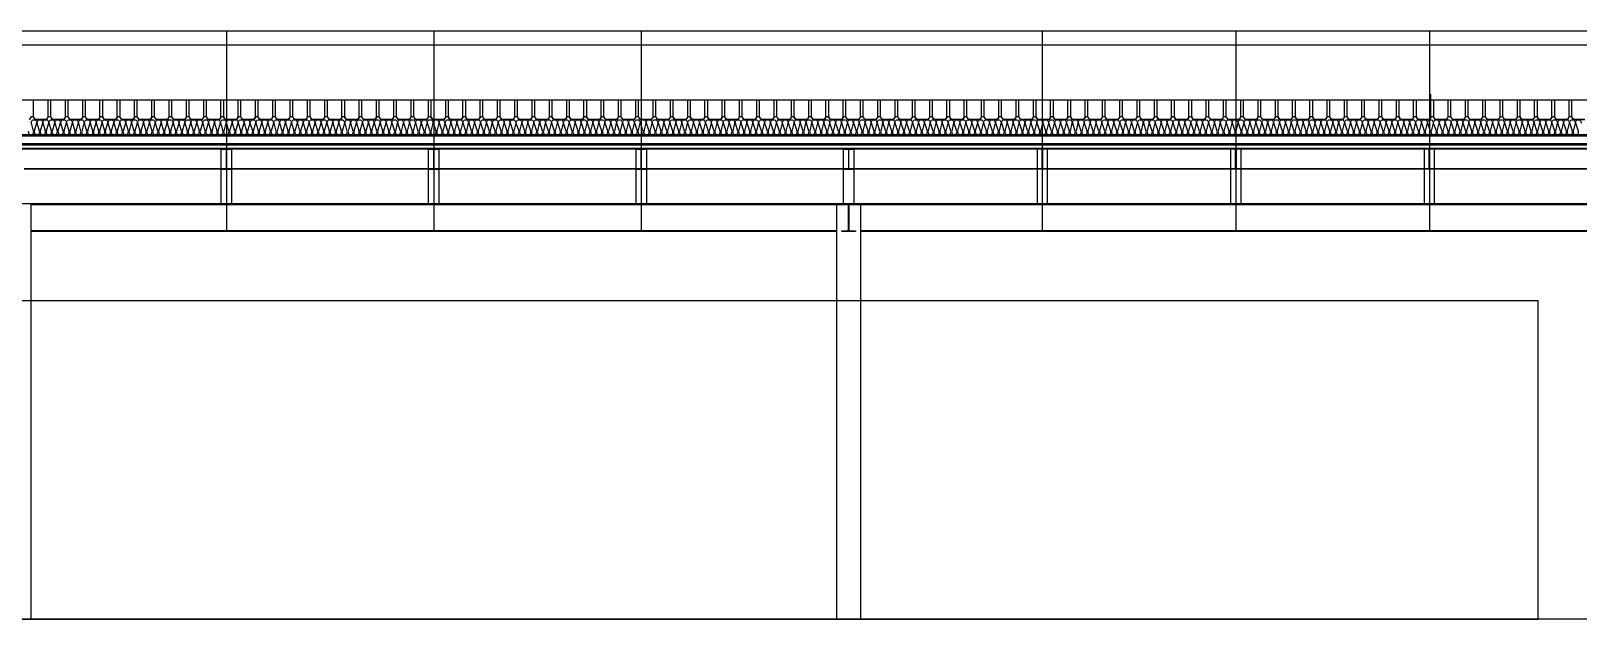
# Model space of a CAD drawing. Header units: millimetres. Extents: x 922366 to 1647943, y -534868 to 518781.
# Drawn here: x 1224458 to 1246835, y 180822 to 189322 of the extents above; entities that cross this region are included whole.
import ezdxf
from ezdxf.xclip import XClip

# ---------------------------------------------------------------- set-up
doc = ezdxf.new("R2010")
doc.units = ezdxf.units.MM
doc.header["$XCLIPFRAME"] = 0
doc.linetypes.add('XR-SECTION$0$DASH', pattern=[0.35, 0.25, -0.1])
for name, color, linetype in [('XR-SECTION$0$0-S-col', 4, 'Continuous'), ('XR-SECTION$0$7', 7, 'Continuous'), ('XR-SECTION$0$8', 8, 'Continuous'), ('XR-SECTION$0$A-ELE9', 9, 'Continuous'), ('XR-SECTION$0$CON', 2, 'Continuous'), ('XR-SECTION$0$ELE-7', 7, 'Continuous'), ('XR-SECTION$0$ELE-8', 8, 'Continuous'), ('XR-SECTION$0$Insul', 252, 'Continuous'), ('XR-SECTION$0$LADDER-6', 6, 'Continuous'), ('XR-SECTION$0$PANEL', 6, 'Continuous'), ('XR-SECTION$0$S-STEEL', 2, 'Continuous'), ('XR-SECTION$0$SEC-PANEL', 6, 'Continuous'), ('XR-SECTION$0$STEEL', 4, 'Continuous')]:
    doc.layers.add(name, color=color, linetype=linetype)
doc.layers.add('XR-SECTION$0$Defpoint', color=125, linetype='Continuous', plot=False)

# ---------------------------------------------------------------- blocks, each defined once
blk = doc.blocks.new('XR-SECTION$0$STUD-A1')
at = {"layer": 'XR-SECTION$0$ELE-8', "color": 252}
for p, q in [((4705, 150), (54735, 150)), ((4705, 130), (54730, 130)), ((4705, 20), (54730, 20)), ((4705, 0), (54735, 0))]:
    blk.add_line(p, q, dxfattribs=at)
blk = doc.blocks.new('XR-SECTION$0$PANEL-ES')
at = {"layer": 'XR-SECTION$0$8', "color": 252}
for p, q in [((24039.6, 0), (24039.6, 239)), ((24250, 0), (24250, 239)), ((24289.6, 0), (24289.6, 239)), ((24500, 0), (24500, 239)), ((24539.6, 0), (24539.6, 239)), ((24750, 0), (24750, 239)), ((24789.6, 0), (24789.6, 239)), ((25000, 0), (25000, 239)), ((25039.6, 0), (25039.6, 239)), ((25250, 0), (25250, 239)), ((25289.6, 0), (25289.6, 239)), ((25500, 0), (25500, 239)), ((25539.6, 0), (25539.6, 239)), ((25750, 0), (25750, 239)), ((25789.6, 0), (25789.6, 239)), ((26000, 0), (26000, 239)), ((26039.6, 0), (26039.6, 239)), ((26250, 0), (26250, 239)), ((26289.6, 0), (26289.6, 239)), ((26500, 0), (26500, 239)), ((26539.6, 0), (26539.6, 239)), ((26750, 0), (26750, 239)), ((26789.6, 0), (26789.6, 239)), ((27000, 0), (27000, 239)), ((27039.6, 0), (27039.6, 239)), ((27250, 0), (27250, 239)), ((27289.6, 0), (27289.6, 239)), ((27500, 0), (27500, 239)), ((27539.6, 0), (27539.6, 239)), ((27750, 0), (27750, 239)), ((27789.6, 0), (27789.6, 239)), ((28000, 0), (28000, 239)), ((28039.6, 0), (28039.6, 239)), ((28250, 0), (28250, 239)), ((28289.6, 0), (28289.6, 239)), ((28500, 0), (28500, 239)), ((28539.6, 0), (28539.6, 239)), ((28750, 0), (28750, 239)), ((28789.6, 0), (28789.6, 239)), ((29000, 0), (29000, 239)), ((29039.6, 0), (29039.6, 239)), ((29250, 0), (29250, 239)), ((29289.6, 0), (29289.6, 239)), ((29500, 0), (29500, 239)), ((29539.6, 0), (29539.6, 239)), ((29750, 0), (29750, 239)), ((29789.6, 0), (29789.6, 239)), ((30000, 0), (30000, 239)), ((30039.6, 0), (30039.6, 239)), ((30250, 0), (30250, 239)), ((30289.6, 0), (30289.6, 239)), ((30500, 0), (30500, 239)), ((30539.6, 0), (30539.6, 239)), ((30750, 0), (30750, 239)), ((30789.6, 0), (30789.6, 239)), ((31000, 0), (31000, 239)), ((31039.6, 0), (31039.6, 239)), ((31250, 0), (31250, 239)), ((31289.6, 0), (31289.6, 239)), ((31500, 0), (31500, 239)), ((31539.6, 0), (31539.6, 239)), ((31750, 0), (31750, 239)), ((31789.6, 0), (31789.6, 239)), ((32000, 0), (32000, 239)), ((32039.6, 0), (32039.6, 239)), ((32250, 0), (32250, 239)), ((32289.6, 0), (32289.6, 239)), ((32500, 0), (32500, 239)), ((32539.6, 0), (32539.6, 239)), ((32750, 0), (32750, 239)), ((32789.6, 0), (32789.6, 239)), ((33000, 0), (33000, 239)), ((33039.6, 0), (33039.6, 239)), ((33250, 0), (33250, 239)), ((33289.6, 0), (33289.6, 239)), ((33500, 0), (33500, 239)), ((33539.6, 0), (33539.6, 239)), ((33750, 0), (33750, 239)), ((33789.6, 0), (33789.6, 239)), ((34000, 0), (34000, 239)), ((34039.6, 0), (34039.6, 239)), ((34250, 0), (34250, 239)), ((34289.6, 0), (34289.6, 239)), ((34500, 0), (34500, 239)), ((34539.6, 0), (34539.6, 239)), ((34750, 0), (34750, 239)), ((34789.6, 0), (34789.6, 239)), ((35000, 0), (35000, 239)), ((35039.6, 0), (35039.6, 239)), ((35250, 0), (35250, 239)), ((35289.6, 0), (35289.6, 239)), ((35500, 0), (35500, 239)), ((35539.6, 0), (35539.6, 239)), ((35750, 0), (35750, 239)), ((35789.6, 0), (35789.6, 239)), ((36000, 0), (36000, 239)), ((36039.6, 0), (36039.6, 239)), ((36250, 0), (36250, 239)), ((36289.6, 0), (36289.6, 239)), ((36500, 0), (36500, 239)), ((36539.6, 0), (36539.6, 239)), ((36750, 0), (36750, 239)), ((36789.6, 0), (36789.6, 239)), ((37000, 0), (37000, 239)), ((37039.6, 0), (37039.6, 239)), ((37250, 0), (37250, 239)), ((37289.6, 0), (37289.6, 239)), ((37500, 0), (37500, 239)), ((37539.6, 0), (37539.6, 239)), ((37750, 0), (37750, 239)), ((37789.6, 0), (37789.6, 239)), ((38000, 0), (38000, 239)), ((38039.6, 0), (38039.6, 239)), ((38250, 0), (38250, 239)), ((38289.6, 0), (38289.6, 239)), ((38500, 0), (38500, 239)), ((38539.6, 0), (38539.6, 239)), ((38750, 0), (38750, 239)), ((38789.6, 0), (38789.6, 239)), ((39000, 0), (39000, 239)), ((39039.6, 0), (39039.6, 239)), ((39250, 0), (39250, 239)), ((39289.6, 0), (39289.6, 239)), ((39500, 0), (39500, 239)), ((39539.6, 0), (39539.6, 239)), ((39750, 0), (39750, 239)), ((39789.6, 0), (39789.6, 239)), ((40000, 0), (40000, 239)), ((40039.6, 0), (40039.6, 239)), ((40250, 0), (40250, 239)), ((40289.6, 0), (40289.6, 239)), ((40500, 0), (40500, 239)), ((40539.6, 0), (40539.6, 239)), ((40750, 0), (40750, 239)), ((40789.6, 0), (40789.6, 239)), ((41000, 0), (41000, 239)), ((41039.6, 0), (41039.6, 239)), ((41250, 0), (41250, 239)), ((41289.6, 0), (41289.6, 239)), ((41500, 0), (41500, 239)), ((41539.6, 0), (41539.6, 239)), ((41750, 0), (41750, 239)), ((41789.6, 0), (41789.6, 239)), ((42000, 0), (42000, 239)), ((42039.6, 0), (42039.6, 239)), ((42250, 0), (42250, 239)), ((42289.6, 0), (42289.6, 239)), ((42500, 0), (42500, 239)), ((42539.6, 0), (42539.6, 239)), ((42750, 0), (42750, 239)), ((42789.6, 0), (42789.6, 239)), ((43000, 0), (43000, 239)), ((43039.6, 0), (43039.6, 239)), ((43250, 0), (43250, 239)), ((43289.6, 0), (43289.6, 239)), ((43500, 0), (43500, 239)), ((43539.6, 0), (43539.6, 239)), ((43750, 0), (43750, 239)), ((43789.6, 0), (43789.6, 239)), ((44000, 0), (44000, 239)), ((44039.6, 0), (44039.6, 239)), ((44250, 0), (44250, 326.1)), ((44289.6, 0), (44289.6, 239)), ((44500, 0), (44500, 239)), ((44539.6, 0), (44539.6, 239)), ((44750, 0), (44750, 239)), ((44789.6, 0), (44789.6, 239)), ((45000, 0), (45000, 239)), ((45039.6, 0), (45039.6, 239)), ((45250, 0), (45250, 239)), ((45289.6, 0), (45289.6, 239)), ((45500, 0), (45500, 239)), ((45539.6, 0), (45539.6, 239)), ((45750, 0), (45750, 239)), ((45789.6, 0), (45789.6, 239)), ((46000, 0), (46000, 239)), ((46039.6, 0), (46039.6, 239)), ((46250, 0), (46250, 239)), ((46289.6, 0), (46289.6, 239))]:
    blk.add_line(p, q, dxfattribs=at)
blk = doc.blocks.new('*U250')
at = {"layer": 'XR-SECTION$0$STEEL', "color": 252}
blk.add_lwpolyline([(-16.25, -9, -0.41421356), (-3.25, -22), (-3.25, -278, -0.41421356), (-16.25, -291), (-75, -291), (-75, -300), (75, -300), (75, -291), (16.25, -291, -0.41421356), (3.25, -278), (3.25, -22, -0.41421356), (16.25, -9), (75, -9), (75, 0), (-75, 0), (-75, -9)], format="xyb", close=True, dxfattribs=at)
blk = doc.blocks.new('XR-SECTION$0$sefa ws')
at = {"layer": 'XR-SECTION$0$Insul', "color": 252}
blk.add_lwpolyline([(45649, 45001, 1.337394), (45725, 45001), (45692, 45114, -1.337394), (45768, 45114), (45735, 45001, 1.337394), (45811, 45001), (45778, 45114, -1.337394), (45854, 45114), (45821, 45001, 1.337394), (45897, 45001), (45863, 45114, -1.337394), (45939, 45114), (45906, 45001, 1.337394), (45982, 45001), (45949, 45114, -1.337394), (46025, 45114), (45992, 45001, 1.337394), (46068, 45001), (46035, 45114, -1.337394), (46111, 45114), (46077, 45001, 1.337394), (46153, 45001), (46120, 45114, -1.337394), (46196, 45114), (46163, 45001, 1.337394), (46239, 45001), (46206, 45114, -1.337394), (46282, 45114), (46249, 45001, 1.337394), (46325, 45001), (46291, 45114, -1.337394), (46367, 45114), (46334, 45001, 1.337394), (46410, 45001), (46377, 45114, -1.337394), (46453, 45114), (46420, 45001, 1.337394), (46496, 45001), (46463, 45114, -1.337394), (46539, 45114), (46505, 45001, 1.337394), (46581, 45001), (46548, 45114, -1.337394), (46624, 45114), (46591, 45001, 1.337394), (46667, 45001), (46634, 45114, -1.337394), (46710, 45114), (46677, 45001, 1.337394), (46753, 45001), (46719, 45114, -1.337394), (46795, 45114), (46762, 45001, 1.337394), (46838, 45001), (46805, 45114, -1.337394), (46881, 45114), (46848, 45001, 1.337394), (46924, 45001), (46891, 45114, -1.337394), (46967, 45114), (46933, 45001, 1.337394), (47009, 45001), (46976, 45114, -1.337394), (47052, 45114), (47019, 45001, 1.337394), (47095, 45001), (47062, 45114, -1.337394), (47138, 45114), (47105, 45001, 1.337394), (47181, 45001), (47147, 45114, -1.337394), (47223, 45114), (47190, 45001, 1.337394), (47266, 45001), (47233, 45114, -1.337394), (47309, 45114), (47276, 45001, 1.337394), (47352, 45001), (47319, 45114, -1.337394), (47395, 45114), (47361, 45001, 1.337394), (47437, 45001), (47404, 45114, -1.337394), (47480, 45114), (47447, 45001, 1.337394), (47523, 45001), (47490, 45114, -1.337394), (47566, 45114), (47533, 45001, 1.337394), (47609, 45001), (47575, 45114, -1.337394), (47651, 45114), (47618, 45001, 1.337394), (47694, 45001), (47661, 45114, -1.337394), (47737, 45114), (47704, 45001, 1.337394), (47780, 45001), (47747, 45114, -1.337394), (47823, 45114), (47789, 45001, 1.337394), (47865, 45001), (47832, 45114, -1.337394), (47908, 45114), (47875, 45001, 1.337394), (47951, 45001), (47918, 45114, -1.337394), (47994, 45114), (47961, 45001, 1.337394), (48037, 45001), (48003, 45114, -1.337394), (48079, 45114), (48046, 45001, 1.337394), (48122, 45001), (48089, 45114, -1.337394), (48165, 45114), (48132, 45001, 1.337394), (48208, 45001), (48175, 45114, -1.337394), (48251, 45114), (48217, 45001, 1.337394), (48293, 45001), (48260, 45114, -1.337394), (48336, 45114), (48303, 45001, 1.337394), (48379, 45001), (48346, 45114, -1.337394), (48422, 45114), (48389, 45001, 1.337394), (48465, 45001), (48431, 45114, -1.337394), (48507, 45114), (48474, 45001, 1.337394), (48550, 45001), (48517, 45114, -1.337394), (48593, 45114), (48560, 45001, 1.337394), (48636, 45001), (48603, 45114, -1.337394), (48679, 45114), (48645, 45001, 1.337394), (48721, 45001), (48688, 45114, -1.337394), (48764, 45114), (48731, 45001, 1.337394), (48807, 45001), (48774, 45114, -1.337394), (48850, 45114), (48817, 45001, 1.337394), (48893, 45001), (48859, 45114, -1.337394), (48935, 45114), (48902, 45001, 1.337394), (48978, 45001), (48945, 45114, -1.337394), (49021, 45114), (48988, 45001, 1.337394), (49064, 45001), (49031, 45114, -1.337394), (49107, 45114), (49073, 45001, 1.337394), (49149, 45001), (49116, 45114, -1.337394), (49192, 45114), (49159, 45001, 1.337394), (49235, 45001), (49202, 45114, -1.337394), (49278, 45114), (49245, 45001, 0.500912), (49283, 44950, 0.500912), (49321, 45001), (49287, 45114, -1.337394), (49363, 45114), (49330, 45001, 1.337394), (49406, 45001), (49373, 45114, -1.337394), (49449, 45114), (49416, 45001, 1.337394), (49492, 45001), (49459, 45114, -1.337394), (49535, 45114), (49501, 45001, 1.337394), (49577, 45001), (49544, 45114, -1.337394), (49620, 45114), (49587, 45001, 1.337394), (49663, 45001), (49630, 45114, -1.337394), (49706, 45114), (49673, 45001, 1.337394), (49749, 45001), (49715, 45114, -1.337394), (49791, 45114), (49758, 45001, 1.337394), (49834, 45001), (49801, 45114, -1.337394), (49877, 45114), (49844, 45001, 1.337394), (49920, 45001), (49887, 45114, -1.337394), (49963, 45114), (49929, 45001, 1.337394), (50005, 45001), (49972, 45114, -1.337394), (50048, 45114), (50015, 45001, 1.337394), (50091, 45001), (50058, 45114, -1.337394), (50134, 45114), (50101, 45001, 1.337394), (50177, 45001), (50143, 45114, -1.337394), (50219, 45114), (50186, 45001, 1.337394), (50262, 45001), (50229, 45114, -1.337394), (50305, 45114), (50272, 45001, 1.337394), (50348, 45001), (50315, 45114, -1.337394), (50391, 45114), (50357, 45001, 1.337394), (50433, 45001), (50400, 45114, -1.337394), (50476, 45114), (50443, 45001, 1.337394), (50519, 45001), (50486, 45114, -1.337394), (50562, 45114), (50529, 45001, 1.337394), (50605, 45001), (50571, 45114, -1.337394), (50647, 45114), (50614, 45001, 1.337394), (50690, 45001), (50657, 45114, -1.337394), (50733, 45114), (50700, 45001, 1.337394), (50776, 45001), (50743, 45114, -1.337394), (50819, 45114), (50785, 45001, 1.337394), (50861, 45001), (50828, 45114, -1.431646), (50899, 45114), (50871, 45001, 1.337394), (50947, 45001), (50909, 45114, -1.337394), (50985, 45114), (50957, 45001, 1.337394), (51033, 45001), (50994, 45114, -1.337394), (51070, 45114), (51042, 45001, 1.337394), (51118, 45001), (51080, 45114, -1.337394), (51156, 45114), (51128, 45001, 1.337394), (51204, 45001), (51166, 45114, -1.337394), (51242, 45114), (51213, 45001, 1.337394), (51289, 45001), (51251, 45114, -1.337394), (51327, 45114), (51299, 45001, 1.337394), (51375, 45001), (51337, 45114, -1.337394), (51413, 45114), (51385, 45001, 1.337394), (51461, 45001), (51422, 45114, -1.337394), (51498, 45114), (51470, 45001, 1.337394), (51546, 45001), (51508, 45114, -1.337394), (51584, 45114), (51556, 45001, 1.337394), (51632, 45001), (51594, 45114, -1.337394), (51670, 45114), (51641, 45001, 1.337394), (51717, 45001), (51679, 45114, -1.337394), (51755, 45114), (51727, 45001, 1.337394), (51803, 45001), (51765, 45114, -1.337394), (51841, 45114), (51813, 45001, 1.337394), (51889, 45001), (51850, 45114, -1.337394), (51926, 45114), (51898, 45001, 1.337394), (51974, 45001), (51936, 45114, -1.337394), (52012, 45114), (51984, 45001, 1.337394), (52060, 45001), (52022, 45114, -1.337394), (52098, 45114), (52069, 45001, 1.337394), (52145, 45001), (52107, 45114, -1.337394), (52183, 45114), (52155, 45001, 1.337394), (52231, 45001), (52193, 45114, -1.337394), (52269, 45114), (52241, 45001, 1.337394), (52317, 45001), (52278, 45114, -1.337394), (52354, 45114), (52326, 45001, 1.337394), (52402, 45001), (52364, 45114, -1.337394), (52440, 45114), (52412, 45001, 1.337394), (52488, 45001), (52450, 45114, -1.337394), (52526, 45114), (52497, 45001, 1.337394), (52573, 45001), (52535, 45114, -1.337394), (52611, 45114), (52583, 45001, 1.337394), (52659, 45001), (52621, 45114, -1.337394), (52697, 45114), (52669, 45001, 1.337394), (52745, 45001), (52706, 45114, -1.337394), (52782, 45114), (52754, 45001, 1.337394), (52830, 45001), (52792, 45114, -1.337394), (52868, 45114), (52840, 45001, 1.337394), (52916, 45001), (52878, 45114, -1.337394), (52954, 45114), (52925, 45001, 1.337394), (53001, 45001), (52963, 45114, -1.337394), (53039, 45114), (53011, 45001, 1.337394), (53087, 45001), (53049, 45114, -1.337394), (53125, 45114), (53097, 45001, 1.337394), (53173, 45001), (53134, 45114, -1.337394), (53210, 45114), (53182, 45001, 1.337394), (53258, 45001), (53220, 45114, -1.337394), (53296, 45114), (53268, 45001, 1.337394), (53344, 45001), (53306, 45114, -1.337394), (53382, 45114), (53353, 45001, 1.337394), (53429, 45001), (53391, 45114, -1.337394), (53467, 45114), (53439, 45001, 1.337394), (53515, 45001), (53477, 45114, -1.337394), (53553, 45114), (53525, 45001, 1.337394), (53601, 45001), (53562, 45114, -1.337394), (53638, 45114), (53610, 45001, 1.337394), (53686, 45001), (53648, 45114, -1.337394), (53724, 45114), (53696, 45001, 1.337394), (53772, 45001), (53734, 45114, -1.337394), (53810, 45114), (53781, 45001, 1.337394), (53857, 45001), (53819, 45114, -1.337394), (53895, 45114), (53867, 45001, 1.337394), (53943, 45001), (53905, 45114, -1.337394), (53981, 45114), (53953, 45001, 1.337394), (54029, 45001), (53990, 45114, -1.337394), (54066, 45114), (54038, 45001, 1.337394), (54114, 45001), (54076, 45114, -1.337394), (54152, 45114), (54124, 45001, 1.337394), (54200, 45001), (54162, 45114, -1.337394), (54238, 45114), (54209, 45001, 1.337394), (54285, 45001), (54247, 45114, -1.337394), (54323, 45114), (54295, 45001, 1.337394), (54371, 45001), (54333, 45114, -1.337394), (54409, 45114), (54381, 45001, 1.337394), (54457, 45001), (54418, 45114, -1.337394), (54494, 45114), (54466, 45001, 1.337394), (54542, 45001), (54504, 45114, -1.337394), (54580, 45114), (54552, 45001, 1.337394), (54628, 45001), (54590, 45114, -1.337394), (54666, 45114), (54637, 45001, 1.337394), (54713, 45001), (54675, 45114, -1.337394), (54751, 45114), (54723, 45001, 1.337394), (54799, 45001), (54761, 45114, -1.337394), (54837, 45114), (54809, 45001, 1.337394), (54885, 45001), (54846, 45114, -1.337394), (54922, 45114), (54894, 45001, 1.337394), (54970, 45001), (54932, 45114, -1.337394), (55008, 45114), (54980, 45001, 1.337394), (55056, 45001), (55018, 45114, -1.337394), (55094, 45114), (55065, 45001, 1.337394), (55141, 45001), (55103, 45114, -1.337394), (55179, 45114), (55151, 45001, 1.337394), (55227, 45001), (55189, 45114, -1.337394), (55265, 45114), (55237, 45001, 1.337394), (55313, 45001), (55274, 45114, -1.337394), (55350, 45114), (55322, 45001, 1.337394), (55398, 45001), (55360, 45114, -1.337394), (55436, 45114), (55408, 45001, 1.337394), (55484, 45001), (55446, 45114, -1.337394), (55522, 45114), (55493, 45001, 1.337394), (55569, 45001), (55531, 45114, -1.337394), (55607, 45114), (55579, 45001, 1.337394), (55655, 45001), (55617, 45114, -1.337394), (55693, 45114), (55665, 45001, 1.337394), (55741, 45001), (55702, 45114, -1.337394), (55778, 45114), (55750, 45001, 1.337394), (55826, 45001), (55788, 45114, -1.337394), (55864, 45114), (55836, 45001, 1.337394), (55912, 45001), (55874, 45114, -1.337394), (55950, 45114), (55921, 45001, 1.337394), (55997, 45001), (55959, 45114, -1.337394), (56035, 45114), (56007, 45001, 1.337394), (56083, 45001), (56045, 45114, -1.337394), (56121, 45114), (56093, 45001, 1.337394), (56169, 45001), (56130, 45114, -1.337394), (56206, 45114), (56178, 45001, 1.337394), (56254, 45001), (56216, 45114, -1.337394), (56292, 45114), (56264, 45001, 1.337394), (56340, 45001), (56302, 45114, -1.337394), (56378, 45114), (56349, 45001, 1.337394), (56425, 45001), (56387, 45114, -1.337394), (56463, 45114), (56435, 45001, 1.337394), (56511, 45001), (56473, 45114, -1.337394), (56549, 45114), (56521, 45001, 1.337394), (56597, 45001), (56558, 45114, -1.337394), (56634, 45114), (56606, 45001, 1.337394), (56682, 45001), (56644, 45114, -1.337394), (56720, 45114), (56692, 45001, 1.337394), (56768, 45001), (56730, 45114, -1.337394), (56806, 45114), (56777, 45001, 1.337394), (56853, 45001), (56815, 45114, -1.337394), (56891, 45114), (56863, 45001, 1.337394), (56939, 45001), (56901, 45114, -1.337394), (56977, 45114), (56949, 45001, 1.337394), (57025, 45001), (56986, 45114, -1.337394), (57062, 45114), (57034, 45001, 1.337394), (57110, 45001), (57072, 45114, -1.337394), (57148, 45114), (57120, 45001, 1.337394), (57196, 45001), (57158, 45114, -1.337394), (57234, 45114), (57205, 45001, 1.337394), (57281, 45001), (57243, 45114, -1.337394), (57319, 45114), (57291, 45001, 1.337394), (57367, 45001), (57329, 45114, -1.337394), (57405, 45114), (57377, 45001, 1.337394), (57453, 45001), (57414, 45114, -1.337394), (57490, 45114), (57462, 45001, 1.337394), (57538, 45001), (57500, 45114, -1.337394), (57576, 45114), (57548, 45001, 1.337394), (57624, 45001), (57586, 45114, -1.337394), (57662, 45114), (57633, 45001, 1.337394), (57709, 45001), (57671, 45114, -1.337394), (57747, 45114), (57719, 45001, 1.337394), (57795, 45001), (57757, 45114, -1.337394), (57833, 45114), (57805, 45001, 1.337394), (57881, 45001), (57842, 45114, -1.337394), (57918, 45114), (57890, 45001, 1.337394), (57966, 45001), (57928, 45114, -1.337394), (58004, 45114), (57976, 45001, 1.337394), (58052, 45001), (58014, 45114, -1.337394), (58090, 45114), (58061, 45001, 1.337394), (58137, 45001), (58099, 45114, -1.337394), (58175, 45114), (58147, 45001, 1.337394), (58223, 45001), (58185, 45114, -1.337394), (58261, 45114), (58233, 45001, 1.337394), (58309, 45001), (58270, 45114, -1.337394), (58346, 45114), (58318, 45001, 1.337394), (58394, 45001), (58356, 45114, -1.337394), (58432, 45114), (58404, 45001, 1.337394), (58480, 45001), (58442, 45114, -1.337394), (58518, 45114), (58489, 45001, 1.337394), (58565, 45001), (58527, 45114, -1.337394), (58603, 45114), (58575, 45001, 1.337394), (58651, 45001), (58613, 45114, -1.337394), (58689, 45114), (58661, 45001, 1.337394), (58737, 45001), (58698, 45114, -1.337394), (58774, 45114), (58746, 45001, 1.337394), (58822, 45001), (58784, 45114, -1.337394), (58860, 45114), (58832, 45001, 1.337394), (58908, 45001), (58870, 45114, -1.337394), (58946, 45114), (58917, 45001, 1.337394), (58993, 45001), (58955, 45114, -1.337394), (59031, 45114), (59003, 45001, 1.337394), (59079, 45001), (59041, 45114, -1.337394), (59117, 45114), (59089, 45001, 1.337394), (59165, 45001), (59126, 45114, -1.337394), (59202, 45114), (59174, 45001, 1.337394), (59250, 45001), (59212, 45114, -1.337394), (59288, 45114), (59260, 45001, 1.337394), (59336, 45001), (59298, 45114, -1.337394), (59374, 45114), (59345, 45001, 1.337394), (59421, 45001), (59383, 45114, -1.337394), (59459, 45114), (59431, 45001, 1.337394), (59507, 45001), (59469, 45114, -1.337394), (59545, 45114), (59517, 45001, 1.337394), (59593, 45001), (59554, 45114, -1.337394), (59630, 45114), (59602, 45001, 1.337394), (59678, 45001), (59640, 45114, -1.337394), (59716, 45114), (59688, 45001, 1.337394), (59764, 45001), (59726, 45114, -1.337394), (59802, 45114), (59773, 45001, 1.337394), (59849, 45001), (59811, 45114, -1.337394), (59887, 45114), (59859, 45001, 1.337394), (59935, 45001), (59897, 45114, -1.337394), (59973, 45114), (59945, 45001, 1.337394), (60021, 45001), (59982, 45114, -1.337394), (60058, 45114), (60030, 45001, 1.337394), (60106, 45001), (60068, 45114, -1.337394), (60144, 45114), (60116, 45001, 1.337394), (60192, 45001), (60154, 45114, -1.337394), (60230, 45114), (60201, 45001, 1.337394), (60277, 45001), (60239, 45114, -1.337394), (60315, 45114), (60287, 45001, 1.337394), (60363, 45001), (60325, 45114, -1.337394), (60401, 45114), (60373, 45001, 1.337394), (60449, 45001), (60410, 45114, -1.337394), (60486, 45114), (60458, 45001, 1.337394), (60534, 45001), (60496, 45114, -1.337394), (60572, 45114), (60544, 45001, 1.337394), (60620, 45001), (60582, 45114, -1.337394), (60658, 45114), (60629, 45001, 1.337394), (60705, 45001), (60667, 45114, -1.337394), (60743, 45114), (60715, 45001, 1.337394), (60791, 45001), (60753, 45114, -1.337394), (60829, 45114), (60801, 45001, 1.337394), (60877, 45001), (60838, 45114, -1.337394), (60914, 45114), (60886, 45001, 1.337394), (60962, 45001), (60924, 45114, -1.337394), (61000, 45114), (60972, 45001, 1.337394), (61048, 45001), (61010, 45114, -1.337394), (61086, 45114), (61057, 45001, 1.337394), (61133, 45001), (61095, 45114, -1.337394), (61171, 45114), (61143, 45001, 1.337394), (61219, 45001), (61181, 45114, -1.337394), (61257, 45114), (61229, 45001, 1.337394), (61305, 45001), (61266, 45114, -1.337394), (61342, 45114), (61314, 45001, 1.337394), (61390, 45001), (61352, 45114, -1.337394), (61428, 45114), (61400, 45001, 1.337394), (61476, 45001), (61438, 45114, -1.337394), (61514, 45114), (61485, 45001, 1.337394), (61561, 45001), (61523, 45114, -1.337394), (61599, 45114), (61571, 45001, 1.337394), (61647, 45001), (61609, 45114, -1.337394), (61685, 45114), (61657, 45001, 1.337394), (61733, 45001), (61694, 45114, -1.337394), (61770, 45114), (61742, 45001, 1.337394), (61818, 45001), (61780, 45114, -1.337394), (61856, 45114), (61828, 45001, 1.337394), (61904, 45001), (61866, 45114, -1.337394), (61942, 45114), (61913, 45001, 1.337394), (61989, 45001), (61951, 45114, -1.337394), (62027, 45114), (61999, 45001, 1.337394), (62075, 45001), (62037, 45114, -1.337394), (62113, 45114), (62085, 45001, 1.337394), (62161, 45001), (62122, 45114, -1.337394), (62198, 45114), (62170, 45001, 1.337394), (62246, 45001), (62208, 45114, -1.337394), (62284, 45114), (62256, 45001, 1.337394), (62332, 45001), (62294, 45114, -1.337394), (62370, 45114), (62341, 45001, 1.337394), (62417, 45001), (62379, 45114, -1.337394), (62455, 45114), (62427, 45001, 1.337394), (62503, 45001), (62465, 45114, -1.337394), (62541, 45114), (62513, 45001, 1.337394), (62589, 45001), (62550, 45114, -1.337394), (62626, 45114), (62598, 45001, 1.337394), (62674, 45001), (62636, 45114, -1.337394), (62712, 45114), (62684, 45001, 1.337394), (62760, 45001), (62722, 45114, -1.337394), (62798, 45114), (62769, 45001, 1.337394), (62845, 45001), (62807, 45114, -1.337394), (62883, 45114), (62855, 45001, 1.337394), (62931, 45001), (62893, 45114, -1.337394), (62969, 45114), (62941, 45001, 1.337394), (63017, 45001), (62978, 45114, -1.337394), (63054, 45114), (63026, 45001, 1.337394), (63102, 45001), (63064, 45114, -1.337394), (63140, 45114), (63112, 45001, 1.337394), (63188, 45001), (63150, 45114, -1.337394), (63226, 45114), (63197, 45001, 1.337394), (63273, 45001), (63235, 45114, -1.337394), (63311, 45114), (63283, 45001, 1.337394), (63359, 45001), (63321, 45114, -1.337394), (63397, 45114), (63369, 45001, 1.337394), (63445, 45001), (63406, 45114, -1.337394), (63482, 45114), (63454, 45001, 1.337394), (63530, 45001), (63492, 45114, -1.337394), (63568, 45114), (63540, 45001, 1.337394), (63616, 45001), (63578, 45114, -1.337394), (63654, 45114), (63625, 45001, 1.337394), (63701, 45001), (63663, 45114, -1.337394), (63739, 45114), (63711, 45001, 1.337394), (63787, 45001), (63749, 45114, -1.337394), (63825, 45114), (63797, 45001, 1.337394), (63873, 45001), (63834, 45114, -1.337394), (63910, 45114), (63882, 45001, 1.337394), (63958, 45001), (63920, 45114, -1.337394), (63996, 45114), (63968, 45001, 1.337394), (64044, 45001), (64006, 45114, -1.337394), (64082, 45114), (64053, 45001, 1.337394), (64129, 45001), (64091, 45114, -1.337394), (64167, 45114), (64139, 45001, 1.337394), (64215, 45001), (64177, 45114, -1.337394), (64253, 45114), (64225, 45001, 1.337394), (64301, 45001), (64262, 45114, -1.337394), (64338, 45114), (64310, 45001, 1.337394), (64386, 45001), (64348, 45114, -1.337394), (64424, 45114), (64396, 45001, 1.337394), (64472, 45001), (64434, 45114, -1.337394), (64510, 45114), (64481, 45001, 1.337394), (64557, 45001), (64519, 45114, -1.337394), (64595, 45114), (64567, 45001, 1.337394), (64643, 45001), (64605, 45114, -1.337394), (64681, 45114), (64653, 45001, 1.337394), (64729, 45001), (64690, 45114, -1.337394), (64766, 45114), (64738, 45001, 1.337394), (64814, 45001), (64776, 45114, -1.337394), (64852, 45114), (64824, 45001, 1.337394), (64900, 45001), (64862, 45114, -1.337394), (64938, 45114), (64909, 45001, 1.337394), (64985, 45001), (64947, 45114, -1.337394), (65023, 45114), (64995, 45001, 1.337394), (65071, 45001), (65033, 45114, -1.337394), (65109, 45114), (65081, 45001, 1.337394), (65157, 45001), (65118, 45114, -1.337394), (65194, 45114), (65166, 45001, 1.337394), (65242, 45001), (65204, 45114, -1.337394), (65280, 45114), (65252, 45001, 1.337394), (65328, 45001), (65290, 45114, -1.337394), (65366, 45114), (65337, 45001, 1.337394), (65413, 45001), (65375, 45114, -1.337394), (65451, 45114), (65423, 45001, 1.337394), (65499, 45001), (65461, 45114, -1.337394), (65537, 45114), (65509, 45001, 1.337394), (65585, 45001), (65546, 45114, -1.337394), (65622, 45114), (65594, 45001, 1.337394), (65670, 45001), (65632, 45114, -1.337394), (65708, 45114), (65680, 45001, 1.337394), (65756, 45001), (65718, 45114, -1.337394), (65794, 45114), (65765, 45001, 1.337394), (65841, 45001), (65803, 45114, -1.337394), (65879, 45114), (65851, 45001, 1.337394), (65927, 45001), (65889, 45114, -1.337394), (65965, 45114), (65937, 45001, 1.337394), (66013, 45001), (65974, 45114, -1.337394), (66050, 45114), (66022, 45001, 1.337394), (66098, 45001), (66060, 45114, -1.337394), (66136, 45114), (66108, 45001, 1.337394), (66184, 45001), (66146, 45114, -1.337394), (66222, 45114), (66193, 45001, 1.337394), (66269, 45001), (66231, 45114, -1.337394), (66307, 45114), (66279, 45001, 1.337394), (66355, 45001), (66317, 45114, -1.337394), (66393, 45114), (66365, 45001, 1.337394), (66441, 45001), (66402, 45114, -1.337394), (66478, 45114), (66450, 45001, 1.337394), (66526, 45001), (66488, 45114, -1.337394), (66564, 45114), (66536, 45001, 1.337394), (66612, 45001), (66574, 45114, -1.337394), (66650, 45114), (66621, 45001, 1.337394), (66697, 45001), (66659, 45114, -1.337394), (66735, 45114), (66707, 45001, 1.337394), (66783, 45001), (66745, 45114, -1.337394), (66821, 45114), (66793, 45001, 1.337394), (66869, 45001), (66830, 45114, -1.337394), (66906, 45114), (66878, 45001, 1.337394), (66954, 45001), (66916, 45114, -1.337394), (66992, 45114), (66964, 45001, 1.337394), (67040, 45001), (67002, 45114, -1.337394), (67078, 45114), (67049, 45001, 1.337394), (67125, 45001), (67087, 45114, -1.337394), (67163, 45114), (67135, 45001, 1.337394), (67211, 45001), (67173, 45114, -1.337394), (67249, 45114), (67221, 45001, 1.337394), (67297, 45001), (67258, 45114, -1.337394), (67334, 45114), (67306, 45001, 1.337394), (67382, 45001), (67344, 45114, -1.337394), (67420, 45114), (67392, 45001, 1.337394), (67468, 45001), (67430, 45114, -1.337394), (67506, 45114), (67477, 45001, 1.337394), (67553, 45001), (67515, 45114, -1.337394), (67591, 45114), (67563, 45001, 1.337394), (67639, 45001), (67601, 45114, -1.337394), (67677, 45114), (67649, 45001, 1.337394), (67725, 45001), (67686, 45114, -1.337394), (67762, 45114), (67734, 45001, 1.337394), (67810, 45001), (67772, 45114, -1.337394), (67848, 45114), (67820, 45001, 1.337394), (67896, 45001), (67858, 45114, -1.337394), (67934, 45114), (67905, 45001, 1.337394), (67981, 45001), (67943, 45114, -1.337394), (68019, 45114), (67991, 45001, 1.337394), (68067, 45001), (68029, 45114, -1.337394), (68105, 45114)], format="xyb", dxfattribs=at)
at = {"layer": 'XR-SECTION$0$SEC-PANEL', "color": 252}
for p, q in [((21463, 44950), (71588, 44950)), ((21463, 44947), (71588, 44947))]:
    blk.add_line(p, q, dxfattribs=at)
for points in [[(68157, 45167), (68002, 45167), (67974, 45208), (67935, 45208), (67907, 45167), (67752, 45167), (67724, 45208), (67685, 45208), (67657, 45167), (67502, 45167), (67474, 45208), (67435, 45208), (67407, 45167), (67252, 45167), (67224, 45208), (67185, 45208), (67157, 45167), (67002, 45167), (66974, 45208), (66935, 45208), (66907, 45167), (66752, 45167), (66724, 45208), (66685, 45208), (66657, 45167), (66502, 45167), (66474, 45208), (66435, 45208), (66407, 45167), (66252, 45167), (66224, 45208), (66185, 45208), (66157, 45167), (66002, 45167), (65974, 45208), (65935, 45208), (65907, 45167), (65752, 45167), (65724, 45208), (65685, 45208), (65657, 45167), (65502, 45167), (65474, 45208), (65435, 45208), (65407, 45167), (65252, 45167), (65224, 45208), (65185, 45208), (65157, 45167), (65002, 45167), (64974, 45208), (64935, 45208), (64907, 45167), (64752, 45167), (64724, 45208), (64685, 45208), (64657, 45167), (64502, 45167), (64474, 45208), (64435, 45208), (64407, 45167), (64252, 45167), (64224, 45208), (64185, 45208), (64157, 45167), (64002, 45167), (63974, 45208), (63935, 45208), (63907, 45167), (63752, 45167), (63724, 45208), (63685, 45208), (63657, 45167), (63502, 45167), (63474, 45208), (63435, 45208), (63407, 45167), (63252, 45167), (63224, 45208), (63185, 45208), (63157, 45167), (63002, 45167), (62974, 45208), (62935, 45208), (62907, 45167), (62752, 45167), (62724, 45208), (62685, 45208), (62657, 45167), (62502, 45167), (62474, 45208), (62435, 45208), (62407, 45167), (62252, 45167), (62224, 45208), (62185, 45208), (62157, 45167), (62002, 45167), (61974, 45208), (61935, 45208), (61907, 45167), (61752, 45167), (61724, 45208), (61685, 45208), (61657, 45167), (61502, 45167), (61474, 45208), (61435, 45208), (61407, 45167), (61252, 45167), (61224, 45208), (61185, 45208), (61157, 45167), (61002, 45167), (60974, 45208), (60935, 45208), (60907, 45167), (60752, 45167), (60724, 45208), (60685, 45208), (60657, 45167), (60502, 45167), (60474, 45208), (60435, 45208), (60407, 45167), (60252, 45167), (60224, 45208), (60185, 45208), (60157, 45167), (60002, 45167), (59974, 45208), (59935, 45208), (59907, 45167), (59752, 45167), (59724, 45208), (59685, 45208), (59657, 45167), (59502, 45167), (59474, 45208), (59435, 45208), (59407, 45167), (59252, 45167), (59224, 45208), (59185, 45208), (59157, 45167), (59002, 45167), (58974, 45208), (58935, 45208), (58907, 45167), (58752, 45167), (58724, 45208), (58685, 45208), (58657, 45167), (58502, 45167), (58474, 45208), (58435, 45208), (58407, 45167), (58252, 45167), (58224, 45208), (58185, 45208), (58157, 45167), (58002, 45167), (57974, 45208), (57935, 45208), (57907, 45167), (57752, 45167), (57724, 45208), (57685, 45208), (57657, 45167), (57502, 45167), (57474, 45208), (57435, 45208), (57407, 45167), (57252, 45167), (57224, 45208), (57185, 45208), (57157, 45167), (57002, 45167), (56974, 45208), (56935, 45208), (56907, 45167), (56752, 45167), (56724, 45208), (56685, 45208), (56657, 45167), (56502, 45167), (56474, 45208), (56435, 45208), (56407, 45167), (56252, 45167), (56224, 45208), (56185, 45208), (56157, 45167), (56002, 45167), (55974, 45208), (55935, 45208), (55907, 45167), (55752, 45167), (55724, 45208), (55685, 45208), (55657, 45167), (55502, 45167), (55474, 45208), (55435, 45208), (55407, 45167), (55252, 45167), (55224, 45208), (55185, 45208), (55157, 45167), (55002, 45167), (54974, 45208), (54935, 45208), (54907, 45167), (54752, 45167), (54724, 45208), (54685, 45208), (54657, 45167), (54502, 45167), (54474, 45208), (54435, 45208), (54407, 45167), (54252, 45167), (54224, 45208), (54185, 45208), (54157, 45167), (54002, 45167), (53974, 45208), (53935, 45208), (53907, 45167), (53752, 45167), (53724, 45208), (53685, 45208), (53657, 45167), (53502, 45167), (53474, 45208), (53435, 45208), (53407, 45167), (53252, 45167), (53224, 45208), (53185, 45208), (53157, 45167), (53002, 45167), (52974, 45208), (52935, 45208), (52907, 45167), (52752, 45167), (52724, 45208), (52685, 45208), (52657, 45167), (52502, 45167), (52474, 45208), (52435, 45208), (52407, 45167), (52252, 45167), (52224, 45208), (52185, 45208), (52157, 45167), (52002, 45167), (51974, 45208), (51935, 45208), (51907, 45167), (51752, 45167), (51724, 45208), (51685, 45208), (51657, 45167), (51502, 45167), (51474, 45208), (51435, 45208), (51407, 45167), (51252, 45167), (51224, 45208), (51185, 45208), (51157, 45167), (51002, 45167), (50974, 45208), (50935, 45208), (50907, 45167), (50752, 45167), (50724, 45208), (50685, 45208), (50657, 45167), (50502, 45167), (50474, 45208), (50435, 45208), (50407, 45167), (50252, 45167), (50224, 45208), (50185, 45208), (50157, 45167), (50002, 45167), (49974, 45208), (49935, 45208), (49907, 45167), (49752, 45167), (49724, 45208), (49685, 45208), (49657, 45167), (49502, 45167), (49474, 45208), (49435, 45208), (49407, 45167), (49252, 45167), (49224, 45208), (49185, 45208), (49157, 45167), (49002, 45167), (48974, 45208), (48935, 45208), (48907, 45167), (48752, 45167), (48724, 45208), (48685, 45208), (48657, 45167), (48502, 45167), (48474, 45208), (48435, 45208), (48407, 45167), (48252, 45167), (48224, 45208), (48185, 45208), (48157, 45167), (48002, 45167), (47974, 45208), (47935, 45208), (47907, 45167), (47752, 45167), (47724, 45208), (47685, 45208), (47657, 45167), (47502, 45167), (47474, 45208), (47435, 45208), (47407, 45167), (47252, 45167), (47224, 45208), (47185, 45208), (47157, 45167), (47002, 45167), (46974, 45208), (46935, 45208), (46907, 45167), (46752, 45167), (46724, 45208), (46685, 45208), (46657, 45167), (46502, 45167), (46474, 45208), (46435, 45208), (46407, 45167), (46252, 45167), (46224, 45208), (46185, 45208), (46157, 45167), (46002, 45167), (45974, 45208), (45935, 45208), (45907, 45167), (45752, 45167), (45724, 45208), (45685, 45208)], [(68158, 45164), (68000, 45164), (67972, 45205), (67936, 45205), (67908, 45164), (67750, 45164), (67722, 45205), (67686, 45205), (67658, 45164), (67500, 45164), (67472, 45205), (67436, 45205), (67408, 45164), (67250, 45164), (67222, 45205), (67186, 45205), (67158, 45164), (67000, 45164), (66972, 45205), (66936, 45205), (66908, 45164), (66750, 45164), (66722, 45205), (66686, 45205), (66658, 45164), (66500, 45164), (66472, 45205), (66436, 45205), (66408, 45164), (66250, 45164), (66222, 45205), (66186, 45205), (66158, 45164), (66000, 45164), (65972, 45205), (65936, 45205), (65908, 45164), (65750, 45164), (65722, 45205), (65686, 45205), (65658, 45164), (65500, 45164), (65472, 45205), (65436, 45205), (65408, 45164), (65250, 45164), (65222, 45205), (65186, 45205), (65158, 45164), (65000, 45164), (64972, 45205), (64936, 45205), (64908, 45164), (64750, 45164), (64722, 45205), (64686, 45205), (64658, 45164), (64500, 45164), (64472, 45205), (64436, 45205), (64408, 45164), (64250, 45164), (64222, 45205), (64186, 45205), (64158, 45164), (64000, 45164), (63972, 45205), (63936, 45205), (63908, 45164), (63750, 45164), (63722, 45205), (63686, 45205), (63658, 45164), (63500, 45164), (63472, 45205), (63436, 45205), (63408, 45164), (63250, 45164), (63222, 45205), (63186, 45205), (63158, 45164), (63000, 45164), (62972, 45205), (62936, 45205), (62908, 45164), (62750, 45164), (62722, 45205), (62686, 45205), (62658, 45164), (62500, 45164), (62472, 45205), (62436, 45205), (62408, 45164), (62250, 45164), (62222, 45205), (62186, 45205), (62158, 45164), (62000, 45164), (61972, 45205), (61936, 45205), (61908, 45164), (61750, 45164), (61722, 45205), (61686, 45205), (61658, 45164), (61500, 45164), (61472, 45205), (61436, 45205), (61408, 45164), (61250, 45164), (61222, 45205), (61186, 45205), (61158, 45164), (61000, 45164), (60972, 45205), (60936, 45205), (60908, 45164), (60750, 45164), (60722, 45205), (60686, 45205), (60658, 45164), (60500, 45164), (60472, 45205), (60436, 45205), (60408, 45164), (60250, 45164), (60222, 45205), (60186, 45205), (60158, 45164), (60000, 45164), (59972, 45205), (59936, 45205), (59908, 45164), (59750, 45164), (59722, 45205), (59686, 45205), (59658, 45164), (59500, 45164), (59472, 45205), (59436, 45205), (59408, 45164), (59250, 45164), (59222, 45205), (59186, 45205), (59158, 45164), (59000, 45164), (58972, 45205), (58936, 45205), (58908, 45164), (58750, 45164), (58722, 45205), (58686, 45205), (58658, 45164), (58500, 45164), (58472, 45205), (58436, 45205), (58408, 45164), (58250, 45164), (58222, 45205), (58186, 45205), (58158, 45164), (58000, 45164), (57972, 45205), (57936, 45205), (57908, 45164), (57750, 45164), (57722, 45205), (57686, 45205), (57658, 45164), (57500, 45164), (57472, 45205), (57436, 45205), (57408, 45164), (57250, 45164), (57222, 45205), (57186, 45205), (57158, 45164), (57000, 45164), (56972, 45205), (56936, 45205), (56908, 45164), (56750, 45164), (56722, 45205), (56686, 45205), (56658, 45164), (56500, 45164), (56472, 45205), (56436, 45205), (56408, 45164), (56250, 45164), (56222, 45205), (56186, 45205), (56158, 45164), (56000, 45164), (55972, 45205), (55936, 45205), (55908, 45164), (55750, 45164), (55722, 45205), (55686, 45205), (55658, 45164), (55500, 45164), (55472, 45205), (55436, 45205), (55408, 45164), (55250, 45164), (55222, 45205), (55186, 45205), (55158, 45164), (55000, 45164), (54972, 45205), (54936, 45205), (54908, 45164), (54750, 45164), (54722, 45205), (54686, 45205), (54658, 45164), (54500, 45164), (54472, 45205), (54436, 45205), (54408, 45164), (54250, 45164), (54222, 45205), (54186, 45205), (54158, 45164), (54000, 45164), (53972, 45205), (53936, 45205), (53908, 45164), (53750, 45164), (53722, 45205), (53686, 45205), (53658, 45164), (53500, 45164), (53472, 45205), (53436, 45205), (53408, 45164), (53250, 45164), (53222, 45205), (53186, 45205), (53158, 45164), (53000, 45164), (52972, 45205), (52936, 45205), (52908, 45164), (52750, 45164), (52722, 45205), (52686, 45205), (52658, 45164), (52500, 45164), (52472, 45205), (52436, 45205), (52408, 45164), (52250, 45164), (52222, 45205), (52186, 45205), (52158, 45164), (52000, 45164), (51972, 45205), (51936, 45205), (51908, 45164), (51750, 45164), (51722, 45205), (51686, 45205), (51658, 45164), (51500, 45164), (51472, 45205), (51436, 45205), (51408, 45164), (51250, 45164), (51222, 45205), (51186, 45205), (51158, 45164), (51001, 45164), (50973, 45205), (50937, 45205), (50909, 45164), (50751, 45164), (50723, 45205), (50687, 45205), (50659, 45164), (50501, 45164), (50473, 45205), (50437, 45205), (50409, 45164), (50251, 45164), (50223, 45205), (50187, 45205), (50159, 45164), (50001, 45164), (49973, 45205), (49937, 45205), (49909, 45164), (49751, 45164), (49723, 45205), (49687, 45205), (49659, 45164), (49501, 45164), (49473, 45205), (49437, 45205), (49409, 45164), (49251, 45164), (49223, 45205), (49187, 45205), (49159, 45164), (49001, 45164), (48973, 45205), (48937, 45205), (48909, 45164), (48751, 45164), (48723, 45205), (48687, 45205), (48659, 45164), (48501, 45164), (48473, 45205), (48437, 45205), (48409, 45164), (48251, 45164), (48223, 45205), (48187, 45205), (48159, 45164), (48001, 45164), (47973, 45205), (47937, 45205), (47909, 45164), (47751, 45164), (47723, 45205), (47687, 45205), (47659, 45164), (47501, 45164), (47473, 45205), (47437, 45205), (47409, 45164), (47251, 45164), (47223, 45205), (47187, 45205), (47159, 45164), (47001, 45164), (46973, 45205), (46937, 45205), (46909, 45164), (46751, 45164), (46723, 45205), (46687, 45205), (46659, 45164), (46501, 45164), (46473, 45205), (46437, 45205), (46409, 45164), (46251, 45164), (46223, 45205), (46187, 45205), (46159, 45164), (46001, 45164), (45973, 45205), (45937, 45205), (45909, 45164), (45751, 45164), (45723, 45205), (45687, 45205), (45659, 45164)]]:
    blk.add_lwpolyline(points, dxfattribs=at)
blk = doc.blocks.new('XR-SECTION')
at = {"layer": 'XR-SECTION$0$0-S-col', "color": 8}
for points in [[(236375, 33243.637), (236525, 33243.637), (236525, 32443.637), (236375, 32443.637)], [(239375, 33243.637), (239525, 33243.637), (239525, 32443.637), (239375, 32443.637)], [(242375, 33243.637), (242525, 33243.637), (242525, 32443.637), (242375, 32443.637)], [(245375, 33243.637), (245525, 33243.637), (245525, 32443.637), (245375, 32443.637)], [(248325, 33243.637), (248175, 33243.637), (248175, 32443.637), (248325, 32443.637)], [(251125, 33243.637), (250975, 33243.637), (250975, 32443.637), (251125, 32443.637)], [(253925, 33243.637), (253775, 33243.637), (253775, 32443.637), (253925, 32443.637)], [(233275, 26443.637), (233625, 26443.637), (233625, 32443.637), (233275, 32443.637)], [(245275, 26443.637), (245625, 26443.637), (245625, 32443.637), (245275, 32443.637)]]:
    blk.add_lwpolyline(points, close=True, dxfattribs=at)
at = {"layer": 'XR-SECTION$0$7', "color": 8}
blk.add_line((258950, 33943.637), (209550, 33943.637), dxfattribs=at)
at = {"layer": 'XR-SECTION$0$8', "color": 8}
for p, q in [((208985, 34943.637), (259085, 34943.637)), ((209595, 34743.637), (258950, 34743.637))]:
    blk.add_line(p, q, dxfattribs=at)
at = {"layer": 'XR-SECTION$0$A-ELE9', "color": 8}
for p, q in [((259525, 33243.637), (209525, 33243.637)), ((259525, 33234.637), (209525, 33234.637)), ((259525, 32952.637), (233525, 32952.637)), ((259525, 32943.637), (233525, 32943.637)), ((259350, 32443.637), (209625, 32443.637)), ((259350, 32430.637), (233625, 32430.637)), ((245275, 32056.637), (233625, 32056.637)), ((245275, 32043.637), (233625, 32043.637)), ((259350, 32056.637), (245625, 32056.637)), ((259350, 32043.637), (245625, 32043.637))]:
    blk.add_line(p, q, dxfattribs=at)
at = {"layer": 'XR-SECTION$0$CON', "color": 8}
blk.add_lwpolyline([(261175, 26443.637), (209100, 26443.637)], dxfattribs=at)
at = {"layer": 'XR-SECTION$0$Defpoint', "color": 8}
for p, q in [((236450, 34943.637), (236450, 32043.637)), ((239450, 34943.637), (239450, 32043.637)), ((242450, 34943.637), (242450, 32043.637)), ((248250, 34943.637), (248250, 32043.637)), ((251050, 34943.637), (251050, 32043.637)), ((253850, 34943.637), (253850, 32043.637))]:
    blk.add_line(p, q, dxfattribs=at)
at = {"layer": 'XR-SECTION$0$ELE-7', "color": 8, "linetype": 'XR-SECTION$0$DASH', "ltscale": 10}
blk.add_lwpolyline([(211424.486, 26443.637), (255424.486, 26443.637), (255424.486, 31043.637), (211424.486, 31043.637)], close=True, dxfattribs=at)
at = {"layer": 'XR-SECTION$0$STEEL', "color": 8}
blk.add_lwpolyline([(245350, 32043.637), (245350, 32056.637), (245430, 32056.637, 0.414213562), (245446, 32072.637), (245446, 32414.637, 0.414213562), (245430, 32430.637), (245350, 32430.637), (245350, 32443.637), (245550, 32443.637), (245550, 32430.637), (245470, 32430.637, 0.414213562), (245454, 32414.637), (245454, 32072.637, 0.414213562), (245470, 32056.637), (245550, 32056.637), (245550, 32043.637)], format="xyb", close=True, dxfattribs=at)
at = {"layer": 'XR-SECTION$0$LADDER-6', "color": 8}
blk.add_blockref('XR-SECTION$0$PANEL-ES', (209621.971, 33704.637), dxfattribs=at)
at = {"layer": 'XR-SECTION$0$PANEL', "color": 8, "xscale": -1}
blk.add_blockref('XR-SECTION$0$STUD-A1', (264179.683, 33293.637), dxfattribs=at)
at = {"layer": 'XR-SECTION$0$S-STEEL', "color": 8}
for p in [(236450, 33243.637), (239450, 33243.637), (242450, 33243.637), (245450, 33243.637)]:
    blk.add_blockref('*U250', p, dxfattribs=at)
at = {"layer": 'XR-SECTION$0$S-STEEL', "color": 8, "xscale": -1}
for p in [(248250, 33243.637), (251050, 33243.637), (253850, 33243.637)]:
    blk.add_blockref('*U250', p, dxfattribs=at)
at = {"layer": 'XR-SECTION$0$SEC-PANEL', "color": 8}
blk.add_blockref('XR-SECTION$0$sefa ws', (187937.384, -11503.714), dxfattribs=at)

msp = doc.modelspace()

# ---------------------------------------------------------------- block references
ref = msp.add_blockref('XR-SECTION', (990835, 154378.4))
XClip(ref).set_block_clipping_path([(206242.8352452423, 20890.304656419), (289034.4951767688, 43917.4244884686)])

doc.saveas('drawing.dxf')
